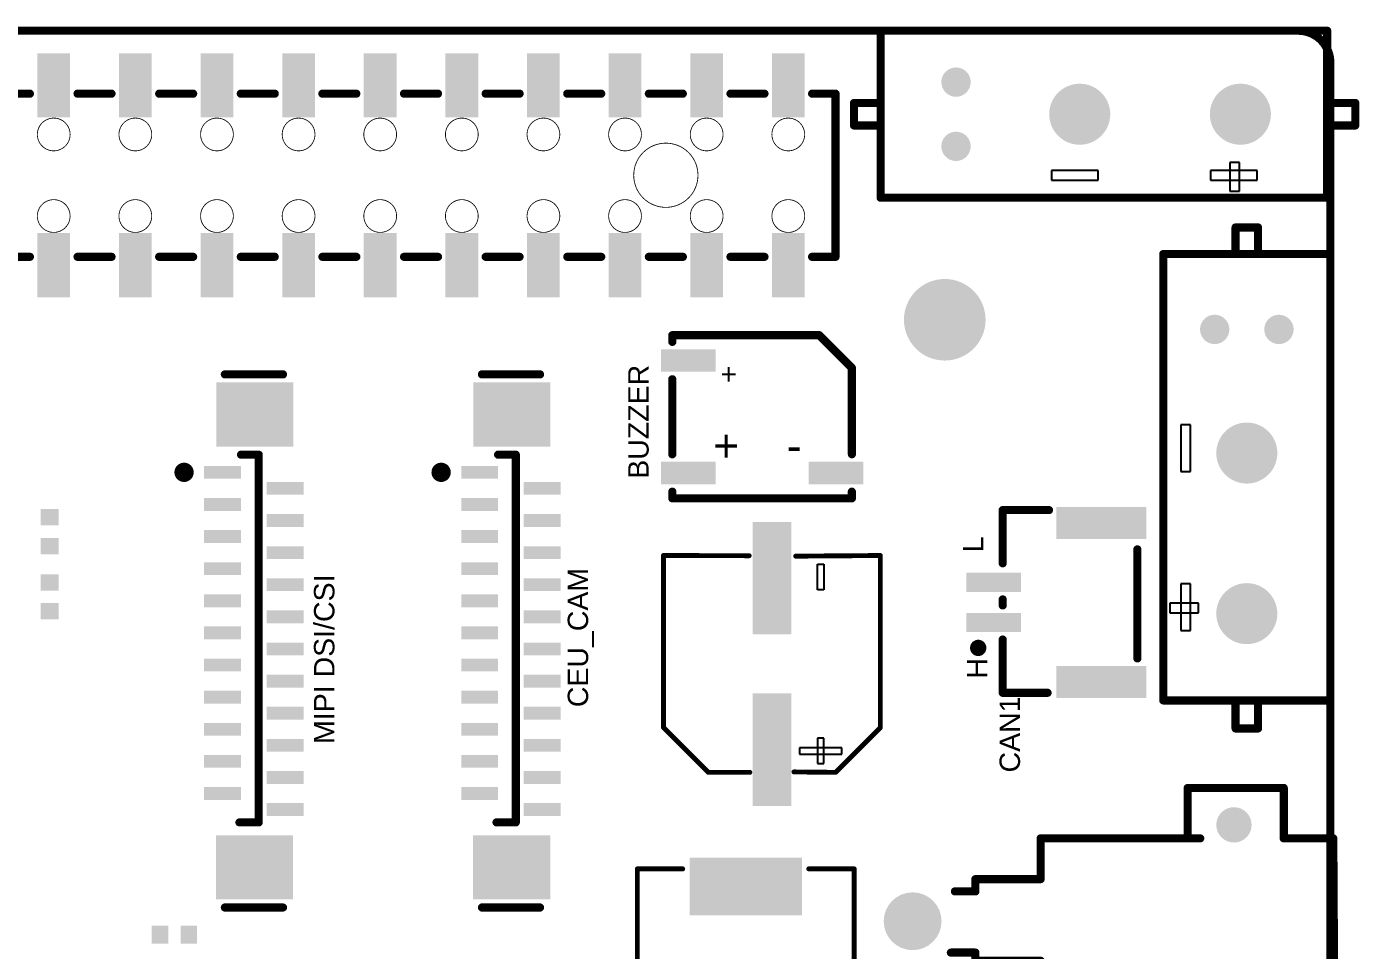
# Model space of a CAD drawing. Header units: inches. Extents: x -3.1 to 90.9, y -0.8 to 60.1.
# Drawn here: x 49.43 to 90.9, y 31.37 to 60.13 of the extents above; entities that cross this region are included whole.
import ezdxf

# ---------------------------------------------------------------- set-up
doc = ezdxf.new("R2010")
doc.units = ezdxf.units.IN
for name, color, linetype in [('Mechanical 1', 6, 'Continuous'), ('Pad Holes', 156, 'Continuous'), ('Top Overlay', 2, 'Continuous'), ('Top Paste', 8, 'Continuous')]:
    doc.layers.add(name, color=color, linetype=linetype)
doc.styles.add('Arial', font='', dxfattribs={"height": 0.2})
doc.styles.get('Arial').set_extended_font_data('Arial')

# ---------------------------------------------------------------- blocks, each defined once
blk = doc.blocks.new('CONN_SMD_FH_00369_36')
at = {"layer": 'Top Paste'}
for points in [[(1.78, 1.8), (0.76, 1.8), (0.76, 3.8), (1.78, 3.8)], [(4.32, 1.8), (3.3, 1.8), (3.3, 3.8), (4.32, 3.8)], [(6.86, 1.8), (5.84, 1.8), (5.84, 3.8), (6.86, 3.8)], [(9.4, 1.8), (8.38, 1.8), (8.38, 3.8), (9.4, 3.8)], [(11.94, 1.8), (10.92, 1.8), (10.92, 3.8), (11.94, 3.8)], [(14.48, 1.8), (13.46, 1.8), (13.46, 3.8), (14.48, 3.8)], [(17.02, 1.8), (16, 1.8), (16, 3.8), (17.02, 3.8)], [(19.56, 1.8), (18.54, 1.8), (18.54, 3.8), (19.56, 3.8)], [(22.1, 1.8), (21.08, 1.8), (21.08, 3.8), (22.1, 3.8)], [(24.64, 1.8), (23.62, 1.8), (23.62, 3.8), (24.64, 3.8)], [(1.78, -3.8), (0.76, -3.8), (0.76, -1.8), (1.78, -1.8)], [(4.32, -3.8), (3.3, -3.8), (3.3, -1.8), (4.32, -1.8)], [(6.86, -3.8), (5.84, -3.8), (5.84, -1.8), (6.86, -1.8)], [(9.4, -3.8), (8.38, -3.8), (8.38, -1.8), (9.4, -1.8)], [(11.94, -3.8), (10.92, -3.8), (10.92, -1.8), (11.94, -1.8)], [(14.48, -3.8), (13.46, -3.8), (13.46, -1.8), (14.48, -1.8)], [(17.02, -3.8), (16, -3.8), (16, -1.8), (17.02, -1.8)], [(19.56, -3.8), (18.54, -3.8), (18.54, -1.8), (19.56, -1.8)], [(22.1, -3.8), (21.08, -3.8), (21.08, -1.8), (22.1, -1.8)], [(24.64, -3.8), (23.62, -3.8), (23.62, -1.8), (24.64, -1.8)]]:
    blk.add_hatch(color=8, dxfattribs=at).paths.add_polyline_path(points)
at = {"layer": 'Mechanical 1'}
for points, const_width in [([(1.78, 1.27, 1), (0.76, 1.27, 1)], 0.0254), ([(4.32, 1.27, 1), (3.3, 1.27, 1)], 0.0254), ([(6.86, 1.27, 1), (5.84, 1.27, 1)], 0.0254), ([(9.4, 1.27, 1), (8.38, 1.27, 1)], 0.0254), ([(11.94, 1.27, 1), (10.92, 1.27, 1)], 0.0254), ([(14.48, 1.27, 1), (13.46, 1.27, 1)], 0.0254), ([(17.02, 1.27, 1), (16, 1.27, 1)], 0.0254), ([(19.56, 1.27, 1), (18.54, 1.27, 1)], 0.0254), ([(22.1, 1.27, 1), (21.08, 1.27, 1)], 0.0254), ([(24.64, 1.27, 1), (23.62, 1.27, 1)], 0.0254), ([(0.754, 1.27, 1), (0.766, 1.27, 1)], 0.0127), ([(1.774, 1.27, 1), (1.786, 1.27, 1)], 0.0127), ([(3.294, 1.27, 1), (3.306, 1.27, 1)], 0.0127), ([(4.314, 1.27, 1), (4.326, 1.27, 1)], 0.0127), ([(5.834, 1.27, 1), (5.846, 1.27, 1)], 0.0127), ([(6.854, 1.27, 1), (6.866, 1.27, 1)], 0.0127), ([(8.374, 1.27, 1), (8.386, 1.27, 1)], 0.0127), ([(9.394, 1.27, 1), (9.406, 1.27, 1)], 0.0127), ([(10.914, 1.27, 1), (10.926, 1.27, 1)], 0.0127), ([(11.934, 1.27, 1), (11.946, 1.27, 1)], 0.0127), ([(13.454, 1.27, 1), (13.466, 1.27, 1)], 0.0127), ([(14.474, 1.27, 1), (14.486, 1.27, 1)], 0.0127), ([(15.994, 1.27, 1), (16.006, 1.27, 1)], 0.0127), ([(17.014, 1.27, 1), (17.026, 1.27, 1)], 0.0127), ([(18.534, 1.27, 1), (18.546, 1.27, 1)], 0.0127), ([(19.554, 1.27, 1), (19.566, 1.27, 1)], 0.0127), ([(21.074, 1.27, 1), (21.086, 1.27, 1)], 0.0127), ([(22.094, 1.27, 1), (22.106, 1.27, 1)], 0.0127), ([(23.614, 1.27, 1), (23.626, 1.27, 1)], 0.0127), ([(24.634, 1.27, 1), (24.646, 1.27, 1)], 0.0127), ([(21.32, 0, 1), (19.32, 0, 1)], 0.0254), ([(19.314, 0, 1), (19.326, 0, 1)], 0.0127), ([(21.314, 0, 1), (21.326, 0, 1)], 0.0127), ([(1.78, -1.27, 1), (0.76, -1.27, 1)], 0.0254), ([(4.32, -1.27, 1), (3.3, -1.27, 1)], 0.0254), ([(6.86, -1.27, 1), (5.84, -1.27, 1)], 0.0254), ([(9.4, -1.27, 1), (8.38, -1.27, 1)], 0.0254), ([(11.94, -1.27, 1), (10.92, -1.27, 1)], 0.0254), ([(14.48, -1.27, 1), (13.46, -1.27, 1)], 0.0254), ([(17.02, -1.27, 1), (16, -1.27, 1)], 0.0254), ([(19.56, -1.27, 1), (18.54, -1.27, 1)], 0.0254), ([(22.1, -1.27, 1), (21.08, -1.27, 1)], 0.0254), ([(24.64, -1.27, 1), (23.62, -1.27, 1)], 0.0254), ([(0.754, -1.27, 1), (0.766, -1.27, 1)], 0.0127), ([(1.774, -1.27, 1), (1.786, -1.27, 1)], 0.0127), ([(3.294, -1.27, 1), (3.306, -1.27, 1)], 0.0127), ([(4.314, -1.27, 1), (4.326, -1.27, 1)], 0.0127), ([(5.834, -1.27, 1), (5.846, -1.27, 1)], 0.0127), ([(6.854, -1.27, 1), (6.866, -1.27, 1)], 0.0127), ([(8.374, -1.27, 1), (8.386, -1.27, 1)], 0.0127), ([(9.394, -1.27, 1), (9.406, -1.27, 1)], 0.0127), ([(10.914, -1.27, 1), (10.926, -1.27, 1)], 0.0127), ([(11.934, -1.27, 1), (11.946, -1.27, 1)], 0.0127), ([(13.454, -1.27, 1), (13.466, -1.27, 1)], 0.0127), ([(14.474, -1.27, 1), (14.486, -1.27, 1)], 0.0127), ([(15.994, -1.27, 1), (16.006, -1.27, 1)], 0.0127), ([(17.014, -1.27, 1), (17.026, -1.27, 1)], 0.0127), ([(18.534, -1.27, 1), (18.546, -1.27, 1)], 0.0127), ([(19.554, -1.27, 1), (19.566, -1.27, 1)], 0.0127), ([(21.074, -1.27, 1), (21.086, -1.27, 1)], 0.0127), ([(22.094, -1.27, 1), (22.106, -1.27, 1)], 0.0127), ([(23.614, -1.27, 1), (23.626, -1.27, 1)], 0.0127), ([(24.634, -1.27, 1), (24.646, -1.27, 1)], 0.0127)]:
    blk.add_lwpolyline(points, format="xyb", close=True, dxfattribs=dict(at, const_width=const_width))
at = {"layer": 'Top Overlay', "const_width": 0.254}
for points in [[(-0.529, 2.54), (0.529, 2.54)], [(2.011, 2.54), (3.069, 2.54)], [(4.551, 2.54), (5.609, 2.54)], [(7.091, 2.54), (8.149, 2.54)], [(9.631, 2.54), (10.689, 2.54)], [(12.171, 2.54), (13.229, 2.54)], [(14.711, 2.54), (15.769, 2.54)], [(17.251, 2.54), (18.309, 2.54)], [(19.791, 2.54), (20.849, 2.54)], [(22.331, 2.54), (23.389, 2.54)], [(24.871, 2.54), (25.6, 2.54)], [(25.6, -2.54), (25.6, 2.54)], [(-0.529, -2.54), (0.529, -2.54)], [(2.011, -2.54), (3.069, -2.54)], [(4.551, -2.54), (5.609, -2.54)], [(7.091, -2.54), (8.149, -2.54)], [(9.631, -2.54), (10.689, -2.54)], [(12.171, -2.54), (13.229, -2.54)], [(14.711, -2.54), (15.769, -2.54)], [(17.251, -2.54), (18.309, -2.54)], [(19.791, -2.54), (20.849, -2.54)], [(22.331, -2.54), (23.389, -2.54)], [(24.871, -2.54), (25.6, -2.54)]]:
    blk.add_lwpolyline(points, dxfattribs=at)
at = {"layer": 'Top Overlay', "const_width": 0.127}
for points in [[(0.465, 2.54, 1), (0.592, 2.54, 1)], [(1.948, 2.54, 1), (2.075, 2.54, 1)], [(3.005, 2.54, 1), (3.132, 2.54, 1)], [(4.488, 2.54, 1), (4.615, 2.54, 1)], [(5.545, 2.54, 1), (5.672, 2.54, 1)], [(7.028, 2.54, 1), (7.155, 2.54, 1)], [(8.085, 2.54, 1), (8.212, 2.54, 1)], [(9.568, 2.54, 1), (9.695, 2.54, 1)], [(10.625, 2.54, 1), (10.752, 2.54, 1)], [(12.108, 2.54, 1), (12.235, 2.54, 1)], [(13.165, 2.54, 1), (13.292, 2.54, 1)], [(14.648, 2.54, 1), (14.775, 2.54, 1)], [(15.705, 2.54, 1), (15.832, 2.54, 1)], [(17.188, 2.54, 1), (17.315, 2.54, 1)], [(18.245, 2.54, 1), (18.372, 2.54, 1)], [(19.728, 2.54, 1), (19.855, 2.54, 1)], [(20.785, 2.54, 1), (20.912, 2.54, 1)], [(22.268, 2.54, 1), (22.395, 2.54, 1)], [(23.325, 2.54, 1), (23.452, 2.54, 1)], [(24.808, 2.54, 1), (24.935, 2.54, 1)], [(25.537, 2.54, 1), (25.664, 2.54, 1)], [(25.537, 2.54, 1), (25.664, 2.54, 1)], [(0.465, -2.54, 1), (0.592, -2.54, 1)], [(1.948, -2.54, 1), (2.075, -2.54, 1)], [(3.005, -2.54, 1), (3.132, -2.54, 1)], [(4.488, -2.54, 1), (4.615, -2.54, 1)], [(5.545, -2.54, 1), (5.672, -2.54, 1)], [(7.028, -2.54, 1), (7.155, -2.54, 1)], [(8.085, -2.54, 1), (8.212, -2.54, 1)], [(9.568, -2.54, 1), (9.695, -2.54, 1)], [(10.625, -2.54, 1), (10.752, -2.54, 1)], [(12.108, -2.54, 1), (12.235, -2.54, 1)], [(13.165, -2.54, 1), (13.292, -2.54, 1)], [(14.648, -2.54, 1), (14.775, -2.54, 1)], [(15.705, -2.54, 1), (15.832, -2.54, 1)], [(17.188, -2.54, 1), (17.315, -2.54, 1)], [(18.245, -2.54, 1), (18.372, -2.54, 1)], [(19.728, -2.54, 1), (19.855, -2.54, 1)], [(20.785, -2.54, 1), (20.912, -2.54, 1)], [(22.268, -2.54, 1), (22.395, -2.54, 1)], [(23.325, -2.54, 1), (23.452, -2.54, 1)], [(24.808, -2.54, 1), (24.935, -2.54, 1)], [(25.537, -2.54, 1), (25.664, -2.54, 1)], [(25.537, -2.54, 1), (25.664, -2.54, 1)]]:
    blk.add_lwpolyline(points, format="xyb", close=True, dxfattribs=at)
blk = doc.blocks.new('FPC_SMD_22P_P1_00_AFC11_S22ICC_00_64')
at = {"layer": 'Top Paste'}
for points in [[(-4.95, 1.55), (-4.55, 1.55), (-4.55, 0.4), (-4.95, 0.4)], [(-3.95, 1.55), (-3.55, 1.55), (-3.55, 0.4), (-3.95, 0.4)], [(-2.95, 1.55), (-2.55, 1.55), (-2.55, 0.4), (-2.95, 0.4)], [(-1.95, 1.55), (-1.55, 1.55), (-1.55, 0.4), (-1.95, 0.4)], [(-0.95, 1.55), (-0.55, 1.55), (-0.55, 0.4), (-0.95, 0.4)], [(0.05, 1.55), (0.45, 1.55), (0.45, 0.4), (0.05, 0.4)], [(1.05, 1.55), (1.45, 1.55), (1.45, 0.4), (1.05, 0.4)], [(2.05, 1.55), (2.45, 1.55), (2.45, 0.4), (2.05, 0.4)], [(3.05, 1.55), (3.45, 1.55), (3.45, 0.4), (3.05, 0.4)], [(4.05, 1.55), (4.45, 1.55), (4.45, 0.4), (4.05, 0.4)], [(5.05, 1.55), (5.45, 1.55), (5.45, 0.4), (5.05, 0.4)], [(-8.05, -1.17), (-8.05, 1.23), (-6.05, 1.23), (-6.05, -1.17)], [(6.05, -1.18), (6.05, 1.22), (8.05, 1.22), (8.05, -1.18)], [(-5.45, -0.4), (-5.05, -0.4), (-5.05, -1.55), (-5.45, -1.55)], [(-4.45, -0.4), (-4.05, -0.4), (-4.05, -1.55), (-4.45, -1.55)], [(-3.45, -0.4), (-3.05, -0.4), (-3.05, -1.55), (-3.45, -1.55)], [(-2.45, -0.4), (-2.05, -0.4), (-2.05, -1.55), (-2.45, -1.55)], [(-1.45, -0.4), (-1.05, -0.4), (-1.05, -1.55), (-1.45, -1.55)], [(-0.45, -0.4), (-0.05, -0.4), (-0.05, -1.55), (-0.45, -1.55)], [(0.55, -0.4), (0.95, -0.4), (0.95, -1.55), (0.55, -1.55)], [(1.55, -0.4), (1.95, -0.4), (1.95, -1.55), (1.55, -1.55)], [(2.55, -0.4), (2.95, -0.4), (2.95, -1.55), (2.55, -1.55)], [(3.55, -0.4), (3.95, -0.4), (3.95, -1.55), (3.55, -1.55)], [(4.55, -0.4), (4.95, -0.4), (4.95, -1.55), (4.55, -1.55)]]:
    blk.add_hatch(color=8, dxfattribs=at).paths.add_polyline_path(points)
at = {"layer": 'Top Overlay', "const_width": 0.254}
for points in [[(-8.3, -0.904), (-8.3, 0.905)], [(8.3, -0.904), (8.3, 0.905)], [(5.65, 0.15), (-5.8, 0.15)], [(-5.8, -0.4), (-5.8, 0.15)], [(5.65, -0.45), (5.65, 0.15)]]:
    blk.add_lwpolyline(points, dxfattribs=at)
at = {"layer": 'Top Overlay'}
for points, const_width in [([(-8.363, 0.905, 1), (-8.236, 0.905, 1)], 0.127), ([(8.236, 0.905, 1), (8.363, 0.905, 1)], 0.127), ([(-5.863, 0.15, 1), (-5.736, 0.15, 1)], 0.127), ([(-5.863, 0.15, 1), (-5.736, 0.15, 1)], 0.127), ([(5.587, 0.15, 1), (5.714, 0.15, 1)], 0.127), ([(5.587, 0.15, 1), (5.714, 0.15, 1)], 0.127), ([(-5.863, -0.4, 1), (-5.736, -0.4, 1)], 0.127), ([(5.587, -0.45, 1), (5.714, -0.45, 1)], 0.127), ([(-8.363, -0.904, 1), (-8.236, -0.904, 1)], 0.127), ([(8.236, -0.904, 1), (8.363, -0.904, 1)], 0.127), ([(-5.475, -2.172, 1), (-5.325, -2.172, 1)], 0.15), ([(-5.475, -2.175, 1), (-5.325, -2.175, 1)], 0.15), ([(-5.175, -2.174, 1), (-5.025, -2.174, 1)], 0.15), ([(-5.175, -2.174, 1), (-5.025, -2.174, 1)], 0.15)]:
    blk.add_lwpolyline(points, format="xyb", close=True, dxfattribs=dict(at, const_width=const_width))
at = {"layer": 'Top Overlay', "const_width": 0.3}
for points in [[(-5.4, -2.172, -0.995776), (-5.1, -2.174)], [(-5.1, -2.174, -0.995776), (-5.4, -2.175)]]:
    blk.add_lwpolyline(points, format="xyb", dxfattribs=at)
blk = doc.blocks.new('FPC_SMD_22P_P1_00_AFC11_S22ICC_00_90')
at = {"layer": 'Top Paste'}
for points in [[(-4.95, 1.55), (-4.55, 1.55), (-4.55, 0.4), (-4.95, 0.4)], [(-3.95, 1.55), (-3.55, 1.55), (-3.55, 0.4), (-3.95, 0.4)], [(-2.95, 1.55), (-2.55, 1.55), (-2.55, 0.4), (-2.95, 0.4)], [(-1.95, 1.55), (-1.55, 1.55), (-1.55, 0.4), (-1.95, 0.4)], [(-0.95, 1.55), (-0.55, 1.55), (-0.55, 0.4), (-0.95, 0.4)], [(0.05, 1.55), (0.45, 1.55), (0.45, 0.4), (0.05, 0.4)], [(1.05, 1.55), (1.45, 1.55), (1.45, 0.4), (1.05, 0.4)], [(2.05, 1.55), (2.45, 1.55), (2.45, 0.4), (2.05, 0.4)], [(3.05, 1.55), (3.45, 1.55), (3.45, 0.4), (3.05, 0.4)], [(4.05, 1.55), (4.45, 1.55), (4.45, 0.4), (4.05, 0.4)], [(5.05, 1.55), (5.45, 1.55), (5.45, 0.4), (5.05, 0.4)], [(-8.05, -1.17), (-8.05, 1.23), (-6.05, 1.23), (-6.05, -1.17)], [(6.05, -1.18), (6.05, 1.22), (8.05, 1.22), (8.05, -1.18)], [(-5.45, -0.4), (-5.05, -0.4), (-5.05, -1.55), (-5.45, -1.55)], [(-4.45, -0.4), (-4.05, -0.4), (-4.05, -1.55), (-4.45, -1.55)], [(-3.45, -0.4), (-3.05, -0.4), (-3.05, -1.55), (-3.45, -1.55)], [(-2.45, -0.4), (-2.05, -0.4), (-2.05, -1.55), (-2.45, -1.55)], [(-1.45, -0.4), (-1.05, -0.4), (-1.05, -1.55), (-1.45, -1.55)], [(-0.45, -0.4), (-0.05, -0.4), (-0.05, -1.55), (-0.45, -1.55)], [(0.55, -0.4), (0.95, -0.4), (0.95, -1.55), (0.55, -1.55)], [(1.55, -0.4), (1.95, -0.4), (1.95, -1.55), (1.55, -1.55)], [(2.55, -0.4), (2.95, -0.4), (2.95, -1.55), (2.55, -1.55)], [(3.55, -0.4), (3.95, -0.4), (3.95, -1.55), (3.55, -1.55)], [(4.55, -0.4), (4.95, -0.4), (4.95, -1.55), (4.55, -1.55)]]:
    blk.add_hatch(color=8, dxfattribs=at).paths.add_polyline_path(points)
at = {"layer": 'Top Overlay', "const_width": 0.254}
for points in [[(-8.3, -0.904), (-8.3, 0.905)], [(8.3, -0.904), (8.3, 0.905)], [(-5.8, -0.4), (-5.8, 0.15)], [(5.65, 0.15), (-5.8, 0.15)], [(5.65, -0.45), (5.65, 0.15)]]:
    blk.add_lwpolyline(points, dxfattribs=at)
at = {"layer": 'Top Overlay'}
for points, const_width in [([(-8.363, 0.905, 1), (-8.236, 0.905, 1)], 0.127), ([(8.236, 0.905, 1), (8.363, 0.905, 1)], 0.127), ([(-5.863, 0.15, 1), (-5.736, 0.15, 1)], 0.127), ([(-5.863, 0.15, 1), (-5.736, 0.15, 1)], 0.127), ([(5.587, 0.15, 1), (5.714, 0.15, 1)], 0.127), ([(5.587, 0.15, 1), (5.714, 0.15, 1)], 0.127), ([(-5.863, -0.4, 1), (-5.736, -0.4, 1)], 0.127), ([(5.587, -0.45, 1), (5.714, -0.45, 1)], 0.127), ([(-8.363, -0.904, 1), (-8.236, -0.904, 1)], 0.127), ([(8.236, -0.904, 1), (8.363, -0.904, 1)], 0.127), ([(-5.475, -2.172, 1), (-5.325, -2.172, 1)], 0.15), ([(-5.475, -2.175, 1), (-5.325, -2.175, 1)], 0.15), ([(-5.175, -2.174, 1), (-5.025, -2.174, 1)], 0.15), ([(-5.175, -2.174, 1), (-5.025, -2.174, 1)], 0.15)]:
    blk.add_lwpolyline(points, format="xyb", close=True, dxfattribs=dict(at, const_width=const_width))
at = {"layer": 'Top Overlay', "const_width": 0.3}
for points in [[(-5.4, -2.172, -0.995776), (-5.1, -2.174)], [(-5.1, -2.174, -0.995776), (-5.4, -2.175)]]:
    blk.add_lwpolyline(points, format="xyb", dxfattribs=at)
blk = doc.blocks.new('CONN_TH_2P_P1_25_XUNPU_WAFER_GH1_25_2PLB_92')
at = {"layer": 'Top Paste'}
for points in [[(-0.325, 0.825), (-0.925, 0.825), (-0.925, 2.525), (-0.325, 2.525)], [(0.925, 0.825), (0.325, 0.825), (0.325, 2.525), (0.925, 2.525)], [(-1.975, -3.075), (-2.975, -3.075), (-2.975, -0.275), (-1.975, -0.275)], [(2.975, -3.075), (1.975, -3.075), (1.975, -0.275), (2.975, -0.275)]]:
    blk.add_hatch(color=8, dxfattribs=at).paths.add_polyline_path(points)
at = {"layer": 'Top Overlay'}
for points, const_width in [([(-1.29, 2.159, 1), (-1.544, 2.159, 1)], 0.254), ([(-1.607, 2.159, 1), (-1.48, 2.159, 1)], 0.127), ([(-1.353, 2.159, 1), (-1.226, 2.159, 1)], 0.127), ([(-2.878, 1.397, 1), (-2.751, 1.397, 1)], 0.127), ([(-2.878, 1.397, 1), (-2.751, 1.397, 1)], 0.127), ([(-1.22, 1.397, 1), (-1.093, 1.397, 1)], 0.127), ([(-0.157, 1.397, 1), (-0.03, 1.397, 1)], 0.127), ([(0.03, 1.397, 1), (0.157, 1.397, 1)], 0.127), ([(1.154, 1.397, 1), (1.281, 1.397, 1)], 0.127), ([(2.811, 1.397, 1), (2.938, 1.397, 1)], 0.127), ([(2.811, 1.397, 1), (2.938, 1.397, 1)], 0.127), ([(-2.878, 0, 1), (-2.751, 0, 1)], 0.127), ([(2.811, -0.044, 1), (2.938, -0.044, 1)], 0.127), ([(-1.807, -2.794, 1), (-1.68, -2.794, 1)], 0.127), ([(1.587, -2.794, 1), (1.714, -2.794, 1)], 0.127)]:
    blk.add_lwpolyline(points, format="xyb", close=True, dxfattribs=dict(at, const_width=const_width))
at = {"layer": 'Top Overlay', "const_width": 0.254}
for points in [[(-2.814, 1.397), (-1.156, 1.397)], [(-2.814, 1.397), (-2.814, 0)], [(-0.094, 1.397), (0.094, 1.397)], [(1.217, 1.397), (2.875, 1.397)], [(2.875, 1.397), (2.875, -0.044)], [(-1.744, -2.794), (1.651, -2.794)]]:
    blk.add_lwpolyline(points, dxfattribs=at)
blk = doc.blocks.new('BUZ_SMD_L5_0_W5_5_P4_60_98')
at = {"layer": 'Top Paste'}
for points in [[(-3.15, 2.1), (-1.45, 2.1), (-1.45, 1.4), (-3.15, 1.4)], [(-3.15, -1.4), (-1.45, -1.4), (-1.45, -2.1), (-3.15, -2.1)], [(1.45, -1.4), (3.15, -1.4), (3.15, -2.1), (1.45, -2.1)]]:
    blk.add_hatch(color=8, dxfattribs=at).paths.add_polyline_path(points)
at = {"layer": 'Top Overlay', "const_width": 0.254}
for points in [[(-2.794, 2.54), (1.778, 2.54)], [(-2.794, 2.331), (-2.794, 2.54)], [(1.778, 2.54), (2.794, 1.524)], [(-2.794, -1.169), (-2.794, 1.169)], [(2.794, -1.169), (2.794, 1.524)], [(-2.794, -2.54), (-2.794, -2.331)], [(-2.794, -2.54), (2.793, -2.54)], [(2.793, -2.54), (2.793, -2.332)]]:
    blk.add_lwpolyline(points, dxfattribs=at)
at = {"layer": 'Top Overlay', "const_width": 0.127}
for points in [[(-2.857, 2.54, 1), (-2.731, 2.54, 1)], [(-2.857, 2.54, 1), (-2.731, 2.54, 1)], [(1.714, 2.54, 1), (1.841, 2.54, 1)], [(1.714, 2.54, 1), (1.841, 2.54, 1)], [(-2.857, 2.331, 1), (-2.731, 2.331, 1)], [(-2.857, 1.169, 1), (-2.731, 1.169, 1)], [(2.731, 1.524, 1), (2.857, 1.524, 1)], [(2.731, 1.524, 1), (2.857, 1.524, 1)], [(-2.857, -1.169, 1), (-2.731, -1.169, 1)], [(2.731, -1.169, 1), (2.857, -1.169, 1)], [(-2.857, -2.331, 1), (-2.731, -2.331, 1)], [(-2.857, -2.54, 1), (-2.731, -2.54, 1)], [(-2.857, -2.54, 1), (-2.731, -2.54, 1)], [(2.73, -2.332, 1), (2.857, -2.332, 1)], [(2.73, -2.54, 1), (2.857, -2.54, 1)], [(2.73, -2.54, 1), (2.857, -2.54, 1)]]:
    blk.add_lwpolyline(points, format="xyb", close=True, dxfattribs=at)
at = {"layer": 'Top Overlay', "style": 'Arial'}
for s, p in [('+', (-1.524, -1.397)), ('-', (0.762, -1.397))]:
    blk.add_text(s, height=1, rotation=360, dxfattribs=at).set_placement(p)
blk = doc.blocks.new('C0402_176')
at = {"layer": 'Top Paste'}
for points in [[(-0.705, -0.28), (-0.705, 0.28), (-0.195, 0.28), (-0.195, -0.28)], [(0.195, -0.28), (0.195, 0.28), (0.705, 0.28), (0.705, -0.28)]]:
    blk.add_hatch(color=8, dxfattribs=at).paths.add_polyline_path(points)
blk = doc.blocks.new('C0402_213')
at = {"layer": 'Top Paste'}
for points in [[(-0.705, -0.28), (-0.705, 0.28), (-0.195, 0.28), (-0.195, -0.28)], [(0.195, -0.28), (0.195, 0.28), (0.705, 0.28), (0.705, -0.28)]]:
    blk.add_hatch(color=8, dxfattribs=at).paths.add_polyline_path(points)
blk = doc.blocks.new('C0402_250')
at = {"layer": 'Top Paste'}
for points in [[(-0.705, -0.28), (-0.705, 0.28), (-0.195, 0.28), (-0.195, -0.28)], [(0.195, -0.28), (0.195, 0.28), (0.705, 0.28), (0.705, -0.28)]]:
    blk.add_hatch(color=8, dxfattribs=at).paths.add_polyline_path(points)
blk = doc.blocks.new('CONN_TH_XT30PW_M_282')
at = {"layer": 'Pad Holes'}
h = blk.add_hatch(color=7, dxfattribs=at)
edge = h.paths.add_edge_path()
edge.add_arc((-2.5, 5), 0.9, 0, 360)
h = blk.add_hatch(color=7, dxfattribs=at)
edge = h.paths.add_edge_path()
edge.add_arc((2.5, 5), 0.9, 0, 360)
h = blk.add_hatch(color=7, dxfattribs=at)
edge = h.paths.add_edge_path()
edge.add_arc((-5.5, -5), 0.55, 0, 360)
h = blk.add_hatch(color=7, dxfattribs=at)
edge = h.paths.add_edge_path()
edge.add_arc((5.5, -5), 0.55, 0, 360)
at = {"layer": 'Top Overlay', "const_width": 0.254}
for points in [[(-3.429, 3.683), (-3.429, 3.048)], [(-1.524, 3.81), (-1.524, 3.048)], [(1.524, 3.81), (1.524, 3.048)], [(3.429, 3.683), (3.429, 3.048)], [(-3.81, 3.048), (-3.429, 3.048)], [(-3.81, 3.048), (-3.81, 1.143)], [(-1.524, 3.048), (-1.143, 3.048)], [(-1.143, 3.048), (-1.143, 1.016)], [(1.27, 3.048), (1.27, 1.016)], [(1.27, 3.048), (1.524, 3.048)], [(3.429, 3.048), (3.81, 3.048)], [(3.81, 3.048), (3.81, 1.016)], [(-5.08, 1.143), (-3.81, 1.143)], [(-5.08, 1.143), (-5.08, 0.047)], [(-1.143, 1.016), (1.27, 1.016)], [(3.81, 1.016), (5.08, 1.016)], [(5.08, 1.016), (5.08, 0.047)], [(-5.08, 0.047), (-5.08, -3.95)], [(5.08, 0.047), (5.08, -3.95)], [(-6.65, -3.585), (-6.65, -6.48)], [(-6.65, -3.585), (-5.08, -3.585)], [(5.08, -3.559), (6.65, -3.559)], [(6.65, -3.559), (6.65, -6.55)], [(-6.65, -6.48), (-5.08, -6.48)], [(-5.08, -6.481), (-5.05, -8.15)], [(5.08, -6.549), (5.08, -8.091)], [(5.08, -6.55), (6.65, -6.55)], [(5.08, -8.091), (-5.05, -8.15)]]:
    blk.add_lwpolyline(points, dxfattribs=at)
at = {"layer": 'Top Overlay', "const_width": 0.127}
for points in [[(-3.493, 3.683, 1), (-3.365, 3.683, 1)], [(-1.587, 3.81, 1), (-1.46, 3.81, 1)], [(1.46, 3.81, 1), (1.587, 3.81, 1)], [(3.365, 3.683, 1), (3.493, 3.683, 1)], [(-3.873, 3.048, 1), (-3.747, 3.048, 1)], [(-3.873, 3.048, 1), (-3.747, 3.048, 1)], [(-3.493, 3.048, 1), (-3.365, 3.048, 1)], [(-3.493, 3.048, 1), (-3.365, 3.048, 1)], [(-1.587, 3.048, 1), (-1.46, 3.048, 1)], [(-1.587, 3.048, 1), (-1.46, 3.048, 1)], [(-1.206, 3.048, 1), (-1.079, 3.048, 1)], [(-1.206, 3.048, 1), (-1.079, 3.048, 1)], [(1.206, 3.048, 1), (1.333, 3.048, 1)], [(1.206, 3.048, 1), (1.333, 3.048, 1)], [(1.46, 3.048, 1), (1.587, 3.048, 1)], [(1.46, 3.048, 1), (1.587, 3.048, 1)], [(3.365, 3.048, 1), (3.493, 3.048, 1)], [(3.365, 3.048, 1), (3.493, 3.048, 1)], [(3.747, 3.048, 1), (3.873, 3.048, 1)], [(3.747, 3.048, 1), (3.873, 3.048, 1)], [(-5.144, 1.143, 1), (-5.016, 1.143, 1)], [(-5.144, 1.143, 1), (-5.016, 1.143, 1)], [(-3.873, 1.143, 1), (-3.747, 1.143, 1)], [(-3.873, 1.143, 1), (-3.747, 1.143, 1)], [(-1.206, 1.016, 1), (-1.079, 1.016, 1)], [(-1.206, 1.016, 1), (-1.079, 1.016, 1)], [(1.206, 1.016, 1), (1.333, 1.016, 1)], [(1.206, 1.016, 1), (1.333, 1.016, 1)], [(3.747, 1.016, 1), (3.873, 1.016, 1)], [(3.747, 1.016, 1), (3.873, 1.016, 1)], [(5.016, 1.016, 1), (5.144, 1.016, 1)], [(5.016, 1.016, 1), (5.144, 1.016, 1)], [(-5.144, 0.047, 1), (-5.017, 0.047, 1)], [(-5.144, 0.047, 1), (-5.017, 0.047, 1)], [(5.016, 0.047, 1), (5.143, 0.047, 1)], [(5.016, 0.047, 1), (5.143, 0.047, 1)], [(-6.714, -3.585, 1), (-6.587, -3.585, 1)], [(-6.714, -3.585, 1), (-6.587, -3.585, 1)], [(-5.144, -3.585, 1), (-5.017, -3.585, 1)], [(5.016, -3.559, 1), (5.143, -3.559, 1)], [(6.586, -3.559, 1), (6.713, -3.559, 1)], [(6.586, -3.559, 1), (6.713, -3.559, 1)], [(-5.144, -3.95, 1), (-5.017, -3.95, 1)], [(5.016, -3.95, 1), (5.143, -3.95, 1)], [(-6.714, -6.48, 1), (-6.587, -6.48, 1)], [(-6.714, -6.48, 1), (-6.587, -6.48, 1)], [(-5.144, -6.48, 1), (-5.017, -6.48, 1)], [(-5.144, -6.481, 1), (-5.017, -6.481, 1)], [(5.016, -6.549, 1), (5.143, -6.549, 1)], [(5.016, -6.55, 1), (5.143, -6.55, 1)], [(6.586, -6.55, 1), (6.713, -6.55, 1)], [(6.586, -6.55, 1), (6.713, -6.55, 1)], [(-5.113, -8.15, 1), (-4.986, -8.15, 1)], [(-5.113, -8.15, 1), (-4.986, -8.15, 1)], [(5.016, -8.091, 1), (5.143, -8.091, 1)], [(5.016, -8.091, 1), (5.143, -8.091, 1)]]:
    blk.add_lwpolyline(points, format="xyb", close=True, dxfattribs=at)
blk = doc.blocks.new('IND_SMD_L7_0_W6_6_FXL0630_286')
at = {"layer": 'Top Paste'}
for points in [[(-3.925, 1.75), (-2.125, 1.75), (-2.125, -1.75), (-3.925, -1.75)], [(2.125, 1.75), (3.925, 1.75), (3.925, -1.75), (2.125, -1.75)]]:
    blk.add_hatch(color=8, dxfattribs=at).paths.add_polyline_path(points)
at = {"layer": 'Top Overlay', "const_width": 0.152}
for points in [[(3.576, 3.376), (-3.576, 3.376)], [(-3.576, 1.962), (-3.576, 3.376)], [(3.576, 1.962), (3.576, 3.376)], [(-3.576, -3.376), (-3.576, -1.962)], [(3.576, -3.376), (3.576, -1.962)], [(3.576, -3.376), (-3.576, -3.376)]]:
    blk.add_lwpolyline(points, dxfattribs=at)
at = {"layer": 'Top Overlay', "const_width": 0.0762}
for points in [[(-3.614, 3.376, 1), (-3.538, 3.376, 1)], [(-3.614, 3.376, 1), (-3.538, 3.376, 1)], [(3.538, 3.376, 1), (3.614, 3.376, 1)], [(3.538, 3.376, 1), (3.614, 3.376, 1)], [(-3.614, 1.962, 1), (-3.538, 1.962, 1)], [(3.538, 1.962, 1), (3.614, 1.962, 1)], [(-3.614, -1.962, 1), (-3.538, -1.962, 1)], [(3.538, -1.962, 1), (3.614, -1.962, 1)], [(-3.614, -3.376, 1), (-3.538, -3.376, 1)], [(-3.614, -3.376, 1), (-3.538, -3.376, 1)], [(3.538, -3.376, 1), (3.614, -3.376, 1)], [(3.538, -3.376, 1), (3.614, -3.376, 1)]]:
    blk.add_lwpolyline(points, format="xyb", close=True, dxfattribs=at)
blk = doc.blocks.new('CAP_SMD_BD6_3_L6_6_W6_6_FD_382')
at = {"layer": 'Top Paste'}
for points in [[(-4.42, 0.6), (-0.92, 0.6), (-0.92, -0.6), (-4.42, -0.6)], [(0.92, 0.6), (4.42, 0.6), (4.42, -0.6), (0.92, -0.6)]]:
    blk.add_hatch(color=8, dxfattribs=at).paths.add_polyline_path(points)
at = {"layer": 'Top Overlay'}
for p, q in [((-2.805, -0.858), (-2.805, -0.858)), ((-2.805, -0.858), (-2.805, -2.178)), ((-2.607, -0.858), (-2.805, -0.858)), ((-2.607, -2.178), (-2.607, -0.858)), ((-3.102, -1.419), (-3.102, -1.419)), ((-3.102, -1.419), (-3.102, -1.617)), ((-2.31, -1.419), (-3.102, -1.419)), ((-3.102, -1.617), (-2.31, -1.617)), ((-2.31, -1.617), (-2.31, -1.419)), ((2.31, -1.617), (2.31, -1.419)), ((2.31, -1.419), (3.102, -1.419)), ((3.102, -1.617), (2.31, -1.617)), ((3.102, -1.419), (3.102, -1.419)), ((3.102, -1.419), (3.102, -1.617)), ((-2.805, -2.178), (-2.607, -2.178))]:
    blk.add_line(p, q, dxfattribs=at)
at = {"layer": 'Top Overlay', "const_width": 0.152}
for points in [[(-1.98, 3.376), (-3.376, 1.98)], [(-1.98, 3.376), (3.376, 3.376)], [(3.376, 3.376), (3.369, 0.708)], [(-3.376, 1.98), (-3.376, 0.686)], [(-3.362, -0.686), (-3.376, -1.981)], [(3.356, -0.739), (3.376, -3.376)], [(-3.376, -1.981), (-1.981, -3.376)], [(-1.981, -3.376), (3.376, -3.376)]]:
    blk.add_lwpolyline(points, dxfattribs=at)
at = {"layer": 'Top Overlay', "const_width": 0.0762}
for points in [[(-2.018, 3.376, 1), (-1.942, 3.376, 1)], [(-2.018, 3.376, 1), (-1.942, 3.376, 1)], [(3.338, 3.376, 1), (3.414, 3.376, 1)], [(3.338, 3.376, 1), (3.414, 3.376, 1)], [(-3.414, 1.98, 1), (-3.338, 1.98, 1)], [(-3.414, 1.98, 1), (-3.338, 1.98, 1)], [(-3.414, 0.686, 1), (-3.338, 0.686, 1)], [(3.331, 0.708, 1), (3.408, 0.708, 1)], [(-3.4, -0.686, 1), (-3.324, -0.686, 1)], [(3.318, -0.739, 1), (3.394, -0.739, 1)], [(-3.414, -1.981, 1), (-3.338, -1.981, 1)], [(-3.414, -1.981, 1), (-3.338, -1.981, 1)], [(-2.019, -3.376, 1), (-1.943, -3.376, 1)], [(-2.019, -3.376, 1), (-1.943, -3.376, 1)], [(3.338, -3.376, 1), (3.414, -3.376, 1)], [(3.338, -3.376, 1), (3.414, -3.376, 1)]]:
    blk.add_lwpolyline(points, format="xyb", close=True, dxfattribs=at)
blk = doc.blocks.new('CONN_TH_XT30PB_M_413')
at = {"layer": 'Pad Holes'}
h = blk.add_hatch(color=7, dxfattribs=at)
edge = h.paths.add_edge_path()
edge.add_arc((4.425, 1), 0.457, 0, 360)
h = blk.add_hatch(color=7, dxfattribs=at)
edge = h.paths.add_edge_path()
edge.add_arc((-4.425, 0), 0.95, 0, 360)
h = blk.add_hatch(color=7, dxfattribs=at)
edge = h.paths.add_edge_path()
edge.add_arc((0.575, 0), 0.95, 0, 360)
h = blk.add_hatch(color=7, dxfattribs=at)
edge = h.paths.add_edge_path()
edge.add_arc((4.425, -1), 0.457, 0, 360)
at = {"layer": 'Top Overlay'}
for p, q in [((-4.1, 2.4), (-4.4, 2.4)), ((-4.4, 2.4), (-4.4, 1.5)), ((-4.1, 1.5), (-4.1, 2.4)), ((-4.95, 2.05), (-4.95, 2.05)), ((-4.95, 2.05), (-4.95, 1.75)), ((-3.5, 2.05), (-4.95, 2.05)), ((-4.95, 1.75), (-3.5, 1.75)), ((-3.5, 1.75), (-3.5, 2.05)), ((0, 2.05), (0, 2.05)), ((0, 2.05), (0, 1.75)), ((1.45, 2.05), (0, 2.05)), ((0, 1.75), (1.45, 1.75)), ((1.45, 1.75), (1.45, 2.05)), ((-4.4, 1.5), (-4.4, 1.5)), ((-4.4, 1.5), (-4.1, 1.5))]:
    blk.add_line(p, q, dxfattribs=at)
at = {"layer": 'Top Overlay', "const_width": 0.254}
for points in [[(6.772, 2.6), (-7.128, 2.6)], [(-7.128, 2.593), (-7.128, -2.6)], [(6.772, 2.6), (6.772, -2.6)], [(-7.172, 0.35), (-8, 0.35)], [(-8, -0.35), (-8, 0.35)], [(7.6, 0.35), (6.9, 0.35)], [(7.6, 0.35), (7.6, -0.35)], [(-7.3, -0.35), (-8, -0.35)], [(7.6, -0.35), (6.772, -0.35)], [(6.772, -2.6), (-7.128, -2.6)]]:
    blk.add_lwpolyline(points, dxfattribs=at)
at = {"layer": 'Top Overlay', "const_width": 0.127}
for points in [[(-7.191, 2.6, 1), (-7.064, 2.6, 1)], [(-7.191, 2.593, 1), (-7.064, 2.593, 1)], [(6.708, 2.6, 1), (6.835, 2.6, 1)], [(6.708, 2.6, 1), (6.835, 2.6, 1)], [(-8.064, 0.35, 1), (-7.937, 0.35, 1)], [(-8.064, 0.35, 1), (-7.937, 0.35, 1)], [(-7.235, 0.35, 1), (-7.108, 0.35, 1)], [(6.836, 0.35, 1), (6.963, 0.35, 1)], [(7.536, 0.35, 1), (7.663, 0.35, 1)], [(7.536, 0.35, 1), (7.663, 0.35, 1)], [(-8.064, -0.35, 1), (-7.937, -0.35, 1)], [(-8.064, -0.35, 1), (-7.937, -0.35, 1)], [(-7.363, -0.35, 1), (-7.236, -0.35, 1)], [(6.708, -0.35, 1), (6.835, -0.35, 1)], [(7.536, -0.35, 1), (7.663, -0.35, 1)], [(7.536, -0.35, 1), (7.663, -0.35, 1)], [(-7.191, -2.6, 1), (-7.064, -2.6, 1)], [(-7.191, -2.6, 1), (-7.064, -2.6, 1)], [(6.708, -2.6, 1), (6.835, -2.6, 1)], [(6.708, -2.6, 1), (6.835, -2.6, 1)]]:
    blk.add_lwpolyline(points, format="xyb", close=True, dxfattribs=at)
blk = doc.blocks.new('CONN_TH_XT30PB_M_414')
at = {"layer": 'Pad Holes'}
h = blk.add_hatch(color=7, dxfattribs=at)
edge = h.paths.add_edge_path()
edge.add_arc((4.425, 1), 0.457, 0, 360)
h = blk.add_hatch(color=7, dxfattribs=at)
edge = h.paths.add_edge_path()
edge.add_arc((-4.425, 0), 0.95, 0, 360)
h = blk.add_hatch(color=7, dxfattribs=at)
edge = h.paths.add_edge_path()
edge.add_arc((0.575, 0), 0.95, 0, 360)
h = blk.add_hatch(color=7, dxfattribs=at)
edge = h.paths.add_edge_path()
edge.add_arc((4.425, -1), 0.457, 0, 360)
at = {"layer": 'Top Overlay'}
for p, q in [((-4.1, 2.4), (-4.4, 2.4)), ((-4.4, 2.4), (-4.4, 1.5)), ((-4.1, 1.5), (-4.1, 2.4)), ((-4.95, 2.05), (-4.95, 2.05)), ((-4.95, 2.05), (-4.95, 1.75)), ((-3.5, 2.05), (-4.95, 2.05)), ((-4.95, 1.75), (-3.5, 1.75)), ((-3.5, 1.75), (-3.5, 2.05)), ((0, 2.05), (0, 2.05)), ((0, 2.05), (0, 1.75)), ((1.45, 2.05), (0, 2.05)), ((0, 1.75), (1.45, 1.75)), ((1.45, 1.75), (1.45, 2.05)), ((-4.4, 1.5), (-4.4, 1.5)), ((-4.4, 1.5), (-4.1, 1.5))]:
    blk.add_line(p, q, dxfattribs=at)
at = {"layer": 'Top Overlay', "const_width": 0.254}
for points in [[(-7.128, 2.6), (6.772, 2.6)], [(-7.128, 2.593), (-7.128, -2.6)], [(6.772, 2.6), (6.772, -2.6)], [(-8, 0.35), (-8, -0.35)], [(-8, 0.35), (-7.172, 0.35)], [(6.9, 0.35), (7.6, 0.35)], [(7.6, 0.35), (7.6, -0.35)], [(-7.3, -0.35), (-8, -0.35)], [(6.772, -0.35), (7.6, -0.35)], [(-7.128, -2.6), (6.772, -2.6)]]:
    blk.add_lwpolyline(points, dxfattribs=at)
at = {"layer": 'Top Overlay', "const_width": 0.127}
for points in [[(-7.191, 2.6, 1), (-7.064, 2.6, 1)], [(-7.191, 2.593, 1), (-7.064, 2.593, 1)], [(6.708, 2.6, 1), (6.835, 2.6, 1)], [(6.708, 2.6, 1), (6.835, 2.6, 1)], [(-8.064, 0.35, 1), (-7.937, 0.35, 1)], [(-8.064, 0.35, 1), (-7.937, 0.35, 1)], [(-7.235, 0.35, 1), (-7.108, 0.35, 1)], [(6.836, 0.35, 1), (6.963, 0.35, 1)], [(7.536, 0.35, 1), (7.663, 0.35, 1)], [(7.536, 0.35, 1), (7.663, 0.35, 1)], [(-8.064, -0.35, 1), (-7.937, -0.35, 1)], [(-8.064, -0.35, 1), (-7.937, -0.35, 1)], [(-7.363, -0.35, 1), (-7.236, -0.35, 1)], [(6.708, -0.35, 1), (6.835, -0.35, 1)], [(7.536, -0.35, 1), (7.663, -0.35, 1)], [(7.536, -0.35, 1), (7.663, -0.35, 1)], [(-7.191, -2.6, 1), (-7.064, -2.6, 1)], [(-7.191, -2.6, 1), (-7.064, -2.6, 1)], [(6.708, -2.6, 1), (6.835, -2.6, 1)], [(6.708, -2.6, 1), (6.835, -2.6, 1)]]:
    blk.add_lwpolyline(points, format="xyb", close=True, dxfattribs=at)
blk = doc.blocks.new('PTH_M25_425')
at = {"layer": 'Pad Holes'}
h = blk.add_hatch(color=7, dxfattribs=at)
edge = h.paths.add_edge_path()
edge.add_arc((0, 0), 1.27, 0, 360)

msp = doc.modelspace()

# ---------------------------------------------------------------- linework, layer by layer
at = {"layer": 'Mechanical 1', "const_width": 0.254}
for points in [[(1, 60), (89, 60)], [(90, 1), (90, 59)]]:
    msp.add_lwpolyline(points, dxfattribs=at)
at = {"layer": 'Mechanical 1'}
for points, const_width in [([(88.937, 60, 1), (89.064, 60, 1)], 0.127), ([(88.937, 60, 1), (89.064, 60, 1)], 0.127), ([(89.937, 59, 1), (90.064, 59, 1)], 0.127), ([(89.937, 59, 1), (90.064, 59, 1)], 0.127), ([(50.78, 56.77, 1), (49.76, 56.77, 1)], 0.01), ([(53.32, 56.77, 1), (52.3, 56.77, 1)], 0.01), ([(55.86, 56.77, 1), (54.84, 56.77, 1)], 0.01), ([(58.4, 56.77, 1), (57.38, 56.77, 1)], 0.01), ([(60.94, 56.77, 1), (59.92, 56.77, 1)], 0.01), ([(63.48, 56.77, 1), (62.46, 56.77, 1)], 0.01), ([(66.02, 56.77, 1), (65, 56.77, 1)], 0.01), ([(68.56, 56.77, 1), (67.54, 56.77, 1)], 0.01), ([(71.1, 56.77, 1), (70.08, 56.77, 1)], 0.01), ([(73.64, 56.77, 1), (72.62, 56.77, 1)], 0.01), ([(49.758, 56.77, 1), (49.763, 56.77, 1)], 0.005), ([(50.778, 56.77, 1), (50.783, 56.77, 1)], 0.005), ([(52.298, 56.77, 1), (52.303, 56.77, 1)], 0.005), ([(53.318, 56.77, 1), (53.323, 56.77, 1)], 0.005), ([(54.838, 56.77, 1), (54.843, 56.77, 1)], 0.005), ([(55.858, 56.77, 1), (55.863, 56.77, 1)], 0.005), ([(57.378, 56.77, 1), (57.383, 56.77, 1)], 0.005), ([(58.398, 56.77, 1), (58.403, 56.77, 1)], 0.005), ([(59.918, 56.77, 1), (59.923, 56.77, 1)], 0.005), ([(60.938, 56.77, 1), (60.943, 56.77, 1)], 0.005), ([(62.458, 56.77, 1), (62.463, 56.77, 1)], 0.005), ([(63.478, 56.77, 1), (63.483, 56.77, 1)], 0.005), ([(64.998, 56.77, 1), (65.003, 56.77, 1)], 0.005), ([(66.018, 56.77, 1), (66.023, 56.77, 1)], 0.005), ([(67.538, 56.77, 1), (67.543, 56.77, 1)], 0.005), ([(70.32, 55.5, 1), (68.32, 55.5, 1)], 0.01), ([(68.558, 56.77, 1), (68.563, 56.77, 1)], 0.005), ([(70.078, 56.77, 1), (70.083, 56.77, 1)], 0.005), ([(71.098, 56.77, 1), (71.103, 56.77, 1)], 0.005), ([(72.618, 56.77, 1), (72.623, 56.77, 1)], 0.005), ([(73.638, 56.77, 1), (73.643, 56.77, 1)], 0.005), ([(68.318, 55.5, 1), (68.323, 55.5, 1)], 0.005), ([(70.318, 55.5, 1), (70.323, 55.5, 1)], 0.005), ([(50.78, 54.23, 1), (49.76, 54.23, 1)], 0.01), ([(53.32, 54.23, 1), (52.3, 54.23, 1)], 0.01), ([(55.86, 54.23, 1), (54.84, 54.23, 1)], 0.01), ([(58.4, 54.23, 1), (57.38, 54.23, 1)], 0.01), ([(60.94, 54.23, 1), (59.92, 54.23, 1)], 0.01), ([(63.48, 54.23, 1), (62.46, 54.23, 1)], 0.01), ([(66.02, 54.23, 1), (65, 54.23, 1)], 0.01), ([(68.56, 54.23, 1), (67.54, 54.23, 1)], 0.01), ([(71.1, 54.23, 1), (70.08, 54.23, 1)], 0.01), ([(73.64, 54.23, 1), (72.62, 54.23, 1)], 0.01), ([(49.758, 54.23, 1), (49.763, 54.23, 1)], 0.005), ([(50.778, 54.23, 1), (50.783, 54.23, 1)], 0.005), ([(52.298, 54.23, 1), (52.303, 54.23, 1)], 0.005), ([(53.318, 54.23, 1), (53.323, 54.23, 1)], 0.005), ([(54.838, 54.23, 1), (54.843, 54.23, 1)], 0.005), ([(55.858, 54.23, 1), (55.863, 54.23, 1)], 0.005), ([(57.378, 54.23, 1), (57.383, 54.23, 1)], 0.005), ([(58.398, 54.23, 1), (58.403, 54.23, 1)], 0.005), ([(59.918, 54.23, 1), (59.923, 54.23, 1)], 0.005), ([(60.938, 54.23, 1), (60.943, 54.23, 1)], 0.005), ([(62.458, 54.23, 1), (62.463, 54.23, 1)], 0.005), ([(63.478, 54.23, 1), (63.483, 54.23, 1)], 0.005), ([(64.998, 54.23, 1), (65.003, 54.23, 1)], 0.005), ([(66.018, 54.23, 1), (66.023, 54.23, 1)], 0.005), ([(67.538, 54.23, 1), (67.543, 54.23, 1)], 0.005), ([(68.558, 54.23, 1), (68.563, 54.23, 1)], 0.005), ([(70.078, 54.23, 1), (70.083, 54.23, 1)], 0.005), ([(71.098, 54.23, 1), (71.103, 54.23, 1)], 0.005), ([(72.618, 54.23, 1), (72.623, 54.23, 1)], 0.005), ([(73.638, 54.23, 1), (73.643, 54.23, 1)], 0.005)]:
    msp.add_lwpolyline(points, format="xyb", close=True, dxfattribs=dict(at, const_width=const_width))
at = {"layer": 'Mechanical 1', "const_width": 0.254}
msp.add_lwpolyline([(89, 60, -0.414214), (90, 59)], format="xyb", dxfattribs=at)

# ---------------------------------------------------------------- block references
for name, p, rotation in [('CONN_TH_XT30PB_M_413', (82.775, 57.4), 180), ('CONN_TH_XT30PB_M_414', (87.4, 46.275), 90), ('FPC_SMD_22P_P1_00_AFC11_S22ICC_00_90', (56.5, 41), 270), ('FPC_SMD_22P_P1_00_AFC11_S22ICC_00_64', (64.5, 41), 270), ('C0402_176', (50.141, 44.405), 270), ('CONN_TH_2P_P1_25_XUNPU_WAFER_GH1_25_2PLB_92', (81.2, 42.2), 90), ('CAP_SMD_BD6_3_L6_6_W6_6_FD_382', (72.62, 40.284), 90), ('C0402_250', (50.141, 42.373), 270), ('CONN_TH_XT30PW_M_282', (82, 29.773), 90), ('IND_SMD_L7_0_W6_6_FXL0630_286', (71.807, 30.327), 270), ('C0402_213', (54.027, 31.851), 180)]:
    msp.add_blockref(name, p, dxfattribs=dict(rotation=rotation))
for name, p in [('CONN_SMD_FH_00369_36', (49, 55.5)), ('PTH_M25_425', (78, 51)), ('BUZ_SMD_L5_0_W5_5_P4_60_98', (72.315, 47.98))]:
    msp.add_blockref(name, p)

# ---------------------------------------------------------------- texts
at = {"layer": 'Top Overlay', "style": 'Arial'}
for s, rotation, p in [('BUZZER', 90, (68.784, 46.05)), ('+', 360, (71.02, 48.992)), ('L', 90, (79.198, 43.764)), ('CEU_CAM', 90, (66.901, 38.938)), ('MIPI DSI/CSI', 90, (59.005, 37.795)), ('H', 90, (79.325, 39.827)), ('CAN1', 90, (80.341, 36.906))]:
    msp.add_text(s, height=0.635, rotation=rotation, dxfattribs=at).set_placement(p)

doc.saveas('drawing.dxf')
